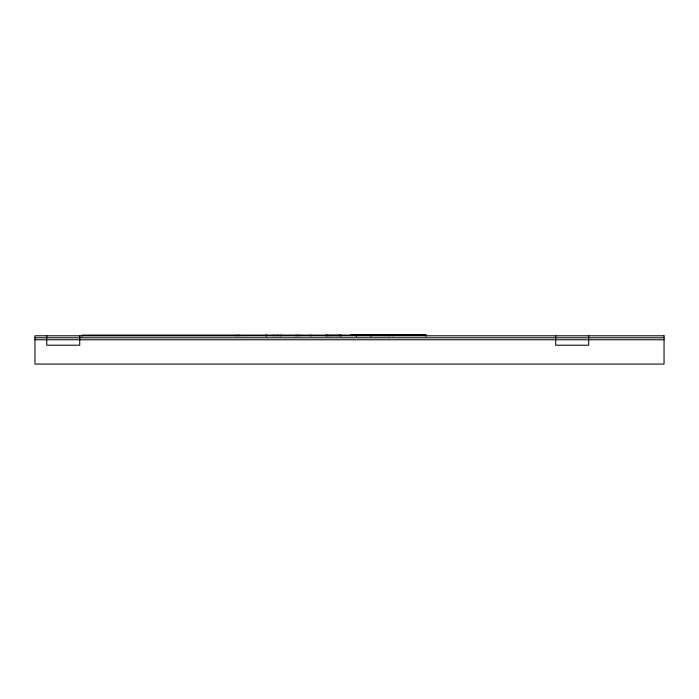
<?xml version="1.0" encoding="UTF-8"?>
<svg xmlns="http://www.w3.org/2000/svg" width="699" height="699" viewBox="0 0 699 699"><rect width="100%" height="100%" fill="white"/><g stroke="black" fill="none" stroke-linecap="round" stroke-linejoin="round"><path stroke-width="1.05" d="M350.68 334.935L426.075 334.935M82.071 335.503L236.052 335.503M34.95 337.766L664.05 337.766M34.95 339.749L664.05 339.749M588.654 335.791L588.654 345.21L555.67 345.21L555.67 335.791M426.075 336.167L426.075 335.127L82.071 335.127L82.071 336.167M392.838 335.127L392.838 335.791M389.273 335.127L389.273 335.791M387.561 335.127L387.561 335.791M384.144 335.127L384.144 335.791M371.186 335.127L371.178 335.791M371.003 335.127L371.012 335.791M370.924 335.127L370.863 335.791M370.846 335.127L370.82 335.791M356.752 335.127L356.752 335.791M356.394 335.127L356.394 335.791M356.272 335.127L356.175 335.791M356.106 335.127L356.106 335.791M341.051 335.127L341.051 335.791M340.885 335.127L340.911 335.791M340.483 335.127L340.483 335.791M339.81 335.127L339.81 335.791M338.919 335.127L338.919 335.791M337.827 335.127L337.827 335.791M336.542 335.127L336.542 335.791M335.109 335.127L335.109 335.791M333.563 335.127L333.563 335.791M332.008 335.127L332.008 335.791M330.575 335.127L330.575 335.791M329.299 335.127L329.299 335.791M328.207 335.127L328.207 335.791M327.307 335.127L327.307 335.791M326.634 335.127L326.634 335.791M326.215 335.127L326.215 335.791M326.066 335.127L326.066 335.791M311.09 335.127L311.099 335.791M310.793 335.127L310.793 335.791M299.714 335.127L299.714 335.791M298.421 335.127L298.421 335.791M296.193 335.127L296.193 335.791M295.948 335.127L295.948 335.791M280.972 335.127L280.972 335.791M280.806 335.127L280.806 335.791M278.578 335.127L278.578 335.791M277.232 335.127L277.232 335.791M275.1 335.127L275.1 335.791M273.021 335.127L273.021 335.791M266.555 335.127L266.555 335.791M265.987 335.127L265.987 335.791M239.94 335.127L239.94 335.791M238.315 335.127L238.315 335.791M236.402 335.127L236.402 335.791M235.222 335.127L235.222 335.791M79.721 335.791L79.721 345.21L46.728 345.21L46.728 335.791M664.05 335.791L34.95 335.791L34.95 364.065L664.05 364.065L664.05 335.791M266.153 335.791L266.153 335.127L266.136 335.791"/></g></svg>
